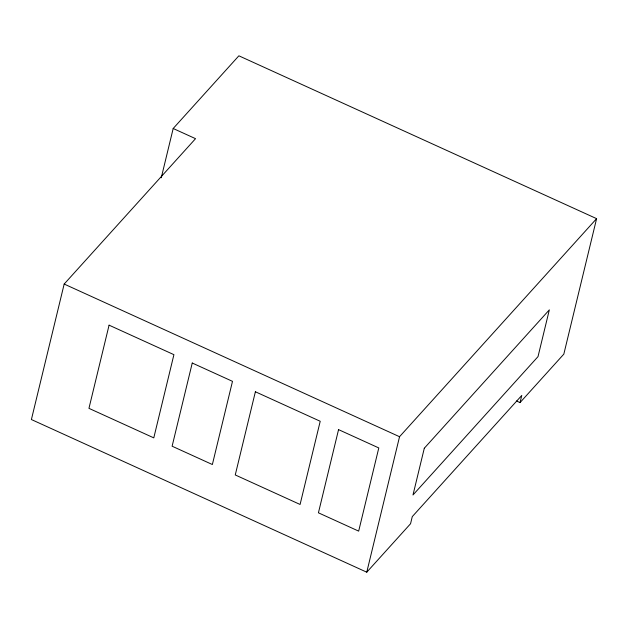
<?xml version="1.0" encoding="UTF-8"?>
<svg xmlns="http://www.w3.org/2000/svg" width="628" height="628" viewBox="0 0 628 628"><rect width="100%" height="100%" fill="white"/><g stroke="black" fill="none" stroke-linecap="round" stroke-linejoin="round"><path stroke-width="0.94" d="M161.27 177.763L173.187 128.497L195.543 138.67L64.174 284.052L31.4 419.535L366.768 572.194L410.555 523.736L412.282 516.609L521.758 395.452L520.031 402.587L516.522 400.986M366.768 572.194L399.541 436.711L596.6 218.646L238.876 55.806L173.187 128.497M596.6 218.646L563.826 354.129L520.031 402.587M64.174 284.052L399.541 436.711M109.076 325.163L88.948 408.349L153.789 437.865L173.917 354.671L109.076 325.163M192.247 363.023L172.119 446.21L212.366 464.532L232.493 381.337L192.247 363.023M255.384 391.762L235.257 474.949L300.09 504.465L320.217 421.27L255.384 391.762M338.555 429.623L318.427 512.809L358.674 531.131L378.794 447.937L338.555 429.623M424.3 448.227L412.996 494.966L538.015 356.618L549.327 309.871L424.3 448.227"/></g></svg>
